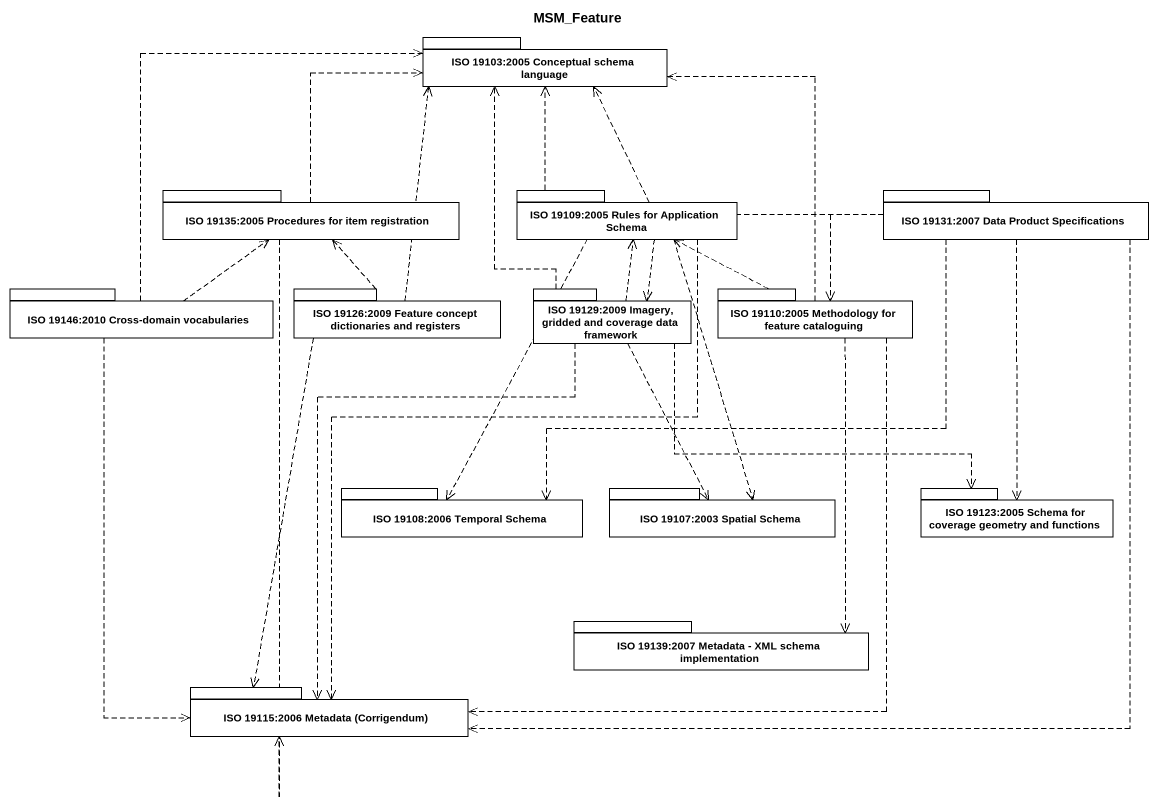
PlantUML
@startuml
title MSM_Feature
package "ISO 19103:2005 Conceptual schema language" as ISO_19103_2005_Conceptual {
}
package "ISO 19135:2005 Procedures for item registration" as ISO_19135_2005_Procedures {
}
package "ISO 19109:2005 Rules for Application Schema" as ISO_19109_2005_Rules_for {
}
package "ISO 19131:2007 Data Product Specifications" as ISO_19131_2007_Data_Product {
}
package "ISO 19146:2010 Cross-domain vocabularies" as ISO_19146_2010_Cross_domain {
}
package "ISO 19126:2009 Feature concept dictionaries and registers" as ISO_19126_2009_Feature {
}
package "ISO 19129:2009 Imagery, gridded and coverage data framework" as ISO_19129_2009_Imagery {
}
package "ISO 19110:2005 Methodology for feature cataloguing" as ISO_19110_2005_Methodology {
}
package "ISO 19108:2006 Temporal Schema" as ISO_19108_2006_Temporal {
}
package "ISO 19107:2003 Spatial Schema" as ISO_19107_2003_Spatial {
}
package "ISO 19123:2005 Schema for coverage geometry and functions" as ISO_19123_2005_Schema_for {
}
package "ISO 19139:2007 Metadata - XML schema implementation" as ISO_19139_2007_Metadata_XML {
}
package "ISO 19115:2006 Metadata (Corrigendum)" as ISO_19115_2006_Metadata {
}
ISO_19135_2005_Procedures .up.> ISO_19103_2005_Conceptual
ISO_19135_2005_Procedures ..> ISO_19115_2006_Metadata
ISO_19109_2005_Rules_for .up.> ISO_19103_2005_Conceptual
ISO_19109_2005_Rules_for ..> ISO_19129_2009_Imagery
ISO_19109_2005_Rules_for ..> ISO_19108_2006_Temporal
ISO_19109_2005_Rules_for ..> ISO_19107_2003_Spatial
ISO_19109_2005_Rules_for ..> ISO_19115_2006_Metadata
ISO_19131_2007_Data_Product .left.> ISO_19103_2005_Conceptual
ISO_19131_2007_Data_Product .left.> ISO_19110_2005_Methodology
ISO_19131_2007_Data_Product .left.> ISO_19108_2006_Temporal
ISO_19131_2007_Data_Product ..> ISO_19123_2005_Schema_for
ISO_19131_2007_Data_Product ..> ISO_19115_2006_Metadata
ISO_19146_2010_Cross_domain .up.> ISO_19103_2005_Conceptual
ISO_19146_2010_Cross_domain .right.> ISO_19135_2005_Procedures
ISO_19146_2010_Cross_domain ..> ISO_19115_2006_Metadata
ISO_19126_2009_Feature .up.> ISO_19103_2005_Conceptual
ISO_19126_2009_Feature .up.> ISO_19135_2005_Procedures
ISO_19126_2009_Feature ..> ISO_19115_2006_Metadata
ISO_19129_2009_Imagery .up.> ISO_19103_2005_Conceptual
ISO_19129_2009_Imagery .up.> ISO_19109_2005_Rules_for
ISO_19129_2009_Imagery ..> ISO_19107_2003_Spatial
ISO_19129_2009_Imagery .right.> ISO_19123_2005_Schema_for
ISO_19129_2009_Imagery ..> ISO_19115_2006_Metadata
ISO_19110_2005_Methodology .up.> ISO_19103_2005_Conceptual
ISO_19110_2005_Methodology .left.> ISO_19109_2005_Rules_for
ISO_19110_2005_Methodology ..> ISO_19139_2007_Metadata_XML
ISO_19110_2005_Methodology ..> ISO_19115_2006_Metadata
@enduml
